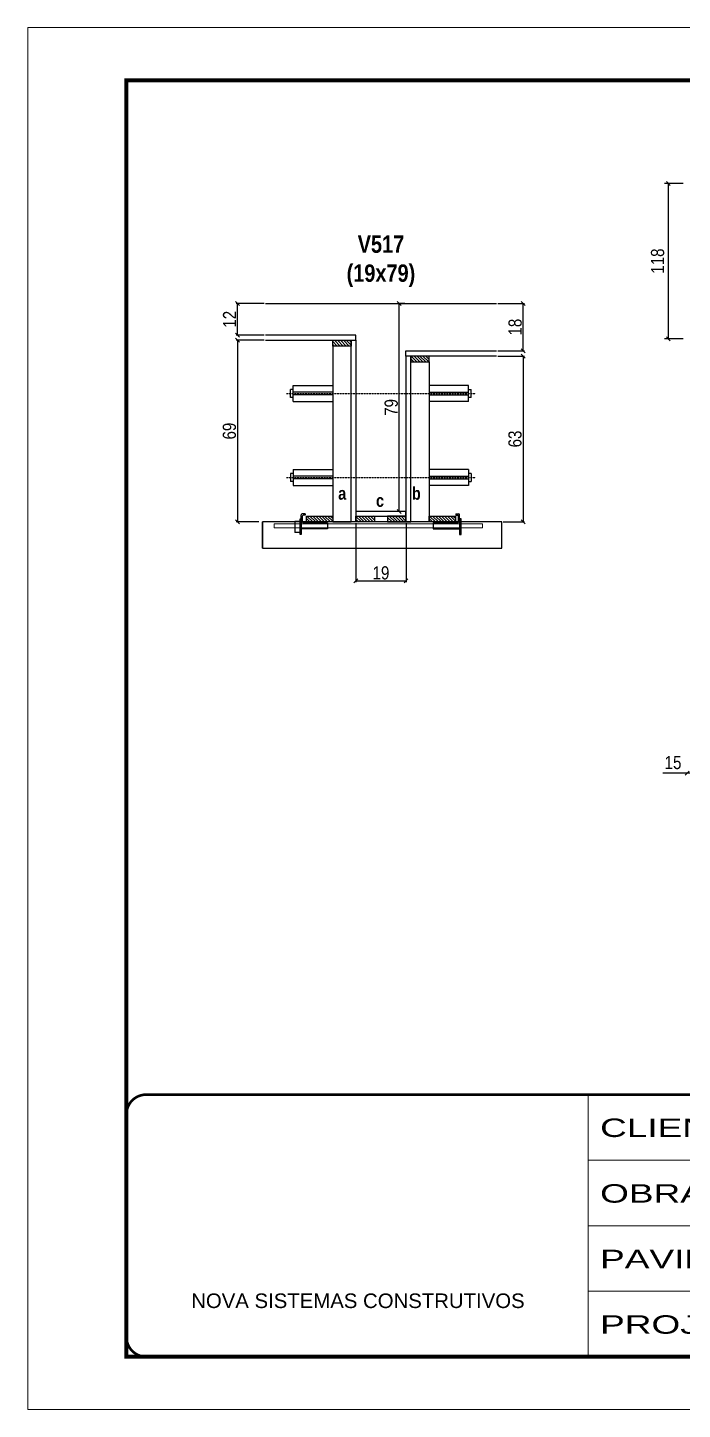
# Model space of a CAD drawing. Extents: x 13154 to 22413, y 1253 to 30260.
# Drawn here: x 14753 to 15250, y 23076 to 24126 of the extents above; entities that cross this region are included whole.
import ezdxf

# ---------------------------------------------------------------- set-up
doc = ezdxf.new("R2010")
doc.units = 0
for name, pattern in [('CONTINUO', [0]), ('DASHED', [0.75, 0.5, -0.25]), ('HIDDEN', [0.375, 0.25, -0.125])]:
    doc.linetypes.add(name, pattern=pattern)
for name, color, linetype in [('barrote', 251, 'Continuous'), ('COTA', 241, 'Continuous'), ('detalhes', 4, 'Continuous'), ('NOMENCLATURA', 7, 'Continuous'), ('Painéis', 200, 'Continuous'), ('presilha', 1, 'Continuous'), ('SARR_2.2x10', 60, 'Continuous'), ('SARR_2.2x7', 40, 'Continuous'), ('SARR_3.5x7', 81, 'Continuous'), ('TENSOR', 3, 'Continuous')]:
    doc.layers.add(name, color=color, linetype=linetype)
for name, color, linetype, lineweight in [('CONCRETO', 251, 'Continuous', 25), ('Folhas', 255, 'Continuous', 9), ('SARRAFO DE PRESSAO', 251, 'DASHED', 9), ('SCO-___-LAJ', 2, 'Continuous', 0)]:
    doc.layers.add(name, color=color, linetype=linetype, lineweight=lineweight)
doc.styles.add('ARIAL', font='arial.ttf')
doc.styles.add('COTA TECNICA', font='techl___.ttf', dxfattribs={"height": 10})
doc.styles.add('COTA TECNICA 2X', font='techl___.ttf', dxfattribs={"height": 10})
doc.styles.add('TECNICA', font='techb___.ttf', dxfattribs={"height": 10})
doc.styles.add('Tecnologia', font='')
doc.styles.get('Tecnologia').set_extended_font_data('Forgotten Futurist')
doc.dimstyles.new('PAINEL', dxfattribs={"dimtxt": 10, "dimasz": 3, "dimexe": 3, "dimexo": 3, "dimgap": 3, "dimtad": 1, "dimdec": 1, "dimzin": 12, "dimdsep": 46, "dimtxsty": 'COTA TECNICA', "dimblk1": 'OBLIQUE', "dimblk2": 'OBLIQUE', "dimsah": 1, "dimcen": 0.9, "dimclrd": 4, "dimclre": 4, "dimclrt": 240, "dimadec": 1, "dimazin": 3, "dimtfac": 1, "dimtdec": 1, "dimtmove": 0, "dimatfit": 3, "dimfxl": 1, "dimtolj": 1, "dimtzin": 12, "dimarcsym": 0})
doc.dimstyles.new('SECAO', dxfattribs={"dimscale": 0.333333, "dimtxt": 5, "dimasz": 9, "dimexe": 3, "dimexo": 3, "dimgap": 3, "dimtad": 1, "dimdec": 1, "dimlfac": 0.5, "dimzin": 12, "dimdsep": 46, "dimtxsty": 'COTA TECNICA 2X', "dimblk1": 'OBLIQUE', "dimblk2": 'OBLIQUE', "dimsah": 1, "dimcen": 0.9, "dimclrd": 4, "dimclre": 4, "dimclrt": 240, "dimadec": 1, "dimazin": 3, "dimtfac": 1, "dimtdec": 1, "dimtmove": 0, "dimatfit": 3, "dimfxl": 1, "dimtolj": 1, "dimtzin": 12, "dimarcsym": 0})

# ---------------------------------------------------------------- blocks, each defined once
blk = doc.blocks.new('9999999999')
at = {"color": 30, "linetype": 'CONTINUO'}
for p, q in [((98564.6, 34230.2), (98564.6, 34429.4)), ((98564.6, 34379.6), (99584, 34379.6)), ((98564.6, 34329.8), (99488, 34329.8)), ((98564.6, 34280), (99488, 34280))]:
    blk.add_line(p, q, dxfattribs=at)
at = {"color": 30, "linetype": 'CONTINUO', "const_width": 2}
blk.add_lwpolyline([(99584, 34230.2), (99584, 34414.4, 0.414214), (99569, 34429.4), (98229, 34429.4, 0.414214), (98214, 34414.4), (98214, 34245.2, 0.414214), (98229, 34230.2), (99584, 34230.2)], format="xyb", dxfattribs=at)
at = {"layer": 'Folhas'}
blk.add_lwpolyline([(98139, 34190.2), (99624, 34190.2), (99624, 35240.2), (98139, 35240.2)], close=True, dxfattribs=at)
at = {"layer": 'Folhas', "color": 30, "const_width": 3}
blk.add_lwpolyline([(98214, 34230.2), (99584, 34230.2), (99584, 35200.2), (98214, 35200.2)], close=True, dxfattribs=at)
at = {"color": 7, "linetype": 'Continuous', "ltscale": 5, "style": 'ARIAL'}
blk.add_text('NOVA SISTEMAS CONSTRUTIVOS', height=11.059, dxfattribs=at).set_placement((98263.2, 34267.2))
at = {"layer": 'Folhas', "color": 7, "style": 'Tecnologia', "width": 1.5}
for s, p in [('CLIENTE:', (98573.7, 34397.2)), ('OBRA:', (98573.7, 34347.3)), ('PAVIMENTO:', (98573.7, 34297.5)), ('PROJETO:', (98573.7, 34247.7))]:
    blk.add_text(s, height=14, dxfattribs=at).set_placement(p)
blk = doc.blocks.new('PRESILHA METÁLICA 1')
at = {"layer": 'presilha'}
for p, q in [((7.5, 10.6), (7.5, 19.9)), ((12, 21), (8.6, 21)), ((9, 11.6), (9, 18.9)), ((12, 19.5), (9.6, 19.5)), ((12, 21), (12, 19.5)), ((0, 13), (6, 13)), ((0, 13), (0, 0)), ((6, 0), (0, 0)), ((6, 15.5), (7.5, 15.5)), ((6, -2.5), (6, 15.5)), ((6, 13), (6, 0)), ((7.5, 15.5), (7.5, -2.5)), ((37.5, 4.1), (7.5, 4.1)), ((37.5, 11), (9.6, 11)), ((37.5, 11), (37.5, 4.1)), ((7.5, -2.5), (6, -2.5))]:
    blk.add_line(p, q, dxfattribs=at)
for centre, radius, start, end in [((8.6, 19.9), 1.14, 90, 180), ((9.6, 18.9), 0.57, 90, 180), ((9.6, 11.6), 0.57, 180, 270)]:
    blk.add_arc(centre, radius, start, end, dxfattribs=at)
blk = doc.blocks.new('PRESILHA METÁLICA 2')
at = {"layer": 'presilha'}
for p, q in [((-5.2, 23.5), (-5.2, 22)), ((-5.2, 23.5), (-1.9, 23.5)), ((-5.2, 22), (-2.8, 22)), ((-2.2, 14.1), (-2.2, 21.4)), ((0.8, 18), (-0.8, 18)), ((-0.8, 18), (-0.8, 0)), ((-0.8, 14.6), (-0.8, 22.4)), ((0.8, 0), (0.8, 18)), ((-30.8, 13.5), (-30.8, 6.6)), ((-30.8, 13.5), (-2.8, 13.5)), ((-30.8, 6.6), (-0.8, 6.6)), ((-0.8, 0), (0.8, 0))]:
    blk.add_line(p, q, dxfattribs=at)
for centre, radius, start, end in [((-2.8, 21.4), 0.57, 0, 90), ((-1.9, 22.4), 1.14, 0, 90), ((-2.8, 14.1), 0.57, 270, 0)]:
    blk.add_arc(centre, radius, start, end, dxfattribs=at)
blk = doc.blocks.new('_Oblique')
at = {"color": 0, "linetype": 'ByBlock', "lineweight": -2}
blk.add_line((-0.5, -0.5), (0.5, 0.5), dxfattribs=at)
blk = doc.blocks.new('*D516')
at = {"layer": 'COTA', "color": 4, "lineweight": -2, "transparency": 16777216}
for p, q in [((15109.9, 23876.7), (15130.2, 23876.7)), ((15129.2, 23876.7), (15129.2, 23750.7)), ((15114, 23750.7), (15130.2, 23750.7))]:
    blk.add_line(p, q, dxfattribs=at)
at = {"layer": 'Defpoints', "color": 0, "transparency": 16777216}
for p in [(15108.9, 23876.7), (15113, 23750.7), (15129.2, 23750.7)]:
    blk.add_point(p, dxfattribs=at)
at = {"layer": 'COTA', "color": 4, "lineweight": -2, "transparency": 16777216, "xscale": 3, "yscale": 3, "zscale": 3}
for p, rotation in [((15129.2, 23876.7), 90), ((15129.2, 23750.7), 270)]:
    blk.add_blockref('_Oblique', p, dxfattribs=dict(at, rotation=rotation))
at = {"layer": 'COTA', "color": 240, "transparency": 16777216, "insert": (15123, 23813.7), "char_height": 10, "attachment_point": 5, "rotation": 90, "style": 'COTA TECNICA 2X'}
blk.add_mtext('\\A1;63', dxfattribs=at)
blk = doc.blocks.new('*D517')
at = {"layer": 'COTA', "color": 4, "lineweight": -2, "transparency": 16777216}
for p, q in [((15109.9, 23916.7), (15130.2, 23916.7)), ((15129.2, 23880.7), (15129.2, 23916.7)), ((15109.9, 23880.7), (15130.2, 23880.7))]:
    blk.add_line(p, q, dxfattribs=at)
at = {"layer": 'Defpoints', "color": 0, "transparency": 16777216}
for p in [(15108.9, 23916.7), (15129.2, 23916.7), (15108.9, 23880.7)]:
    blk.add_point(p, dxfattribs=at)
at = {"layer": 'COTA', "color": 4, "lineweight": -2, "transparency": 16777216, "xscale": 3, "yscale": 3, "zscale": 3}
for p, rotation in [((15129.2, 23916.7), 90), ((15129.2, 23880.7), 270)]:
    blk.add_blockref('_Oblique', p, dxfattribs=dict(at, rotation=rotation))
at = {"layer": 'COTA', "color": 240, "transparency": 16777216, "insert": (15123.1, 23898.7), "char_height": 10, "attachment_point": 5, "rotation": 90, "style": 'COTA TECNICA 2X'}
blk.add_mtext('\\A1;18', dxfattribs=at)
blk = doc.blocks.new('*D518')
at = {"layer": 'COTA', "color": 4, "lineweight": -2, "transparency": 16777216}
for p, q in [((14932.5, 23888.7), (14911.2, 23888.7)), ((14912.2, 23888.7), (14912.2, 23750.7)), ((14928.4, 23750.7), (14911.2, 23750.7))]:
    blk.add_line(p, q, dxfattribs=at)
at = {"layer": 'Defpoints', "color": 0, "transparency": 16777216}
for p in [(14933.5, 23888.7), (14912.2, 23750.7), (14929.4, 23750.7)]:
    blk.add_point(p, dxfattribs=at)
at = {"layer": 'COTA', "color": 4, "lineweight": -2, "transparency": 16777216, "xscale": 3, "yscale": 3, "zscale": 3}
for p, rotation in [((14912.2, 23888.7), 90), ((14912.2, 23750.7), 270)]:
    blk.add_blockref('_Oblique', p, dxfattribs=dict(at, rotation=rotation))
at = {"layer": 'COTA', "color": 240, "transparency": 16777216, "insert": (14906.1, 23819.7), "char_height": 10, "attachment_point": 5, "rotation": 90, "style": 'COTA TECNICA 2X'}
blk.add_mtext('\\A1;69', dxfattribs=at)
blk = doc.blocks.new('*D520')
at = {"layer": 'COTA', "color": 4, "lineweight": -2, "transparency": 16777216}
for p, q in [((15039.2, 23916.7), (15034.1, 23916.7)), ((15035.1, 23758.7), (15035.1, 23916.7)), ((15039.2, 23758.7), (15034.1, 23758.7))]:
    blk.add_line(p, q, dxfattribs=at)
at = {"layer": 'Defpoints', "color": 0, "transparency": 16777216}
for p in [(15035.1, 23916.7), (15040.2, 23916.7), (15040.2, 23758.7)]:
    blk.add_point(p, dxfattribs=at)
at = {"layer": 'COTA', "color": 4, "lineweight": -2, "transparency": 16777216, "xscale": 3, "yscale": 3, "zscale": 3}
for p, rotation in [((15035.1, 23916.7), 90), ((15035.1, 23758.7), 270)]:
    blk.add_blockref('_Oblique', p, dxfattribs=dict(at, rotation=rotation))
at = {"layer": 'COTA', "color": 240, "transparency": 16777216, "insert": (15029, 23837.7), "char_height": 10, "attachment_point": 5, "rotation": 90, "style": 'COTA TECNICA 2X'}
blk.add_mtext('\\A1;79', dxfattribs=at)
blk = doc.blocks.new('*D521')
at = {"layer": 'COTA', "color": 4, "lineweight": -2, "transparency": 16777216}
for p, q in [((14932.5, 23916.7), (14911.2, 23916.7)), ((14912.2, 23892.7), (14912.2, 23916.7)), ((14932.5, 23892.7), (14911.2, 23892.7))]:
    blk.add_line(p, q, dxfattribs=at)
at = {"layer": 'Defpoints', "color": 0, "transparency": 16777216}
for p in [(14912.2, 23916.7), (14933.5, 23916.7), (14933.5, 23892.7)]:
    blk.add_point(p, dxfattribs=at)
at = {"layer": 'COTA', "color": 4, "lineweight": -2, "transparency": 16777216, "xscale": 3, "yscale": 3, "zscale": 3}
for p, rotation in [((14912.2, 23916.7), 90), ((14912.2, 23892.7), 270)]:
    blk.add_blockref('_Oblique', p, dxfattribs=dict(at, rotation=rotation))
at = {"layer": 'COTA', "color": 240, "transparency": 16777216, "insert": (14906.2, 23904.7), "char_height": 10, "attachment_point": 5, "rotation": 90, "style": 'COTA TECNICA 2X'}
blk.add_mtext('\\A1;12', dxfattribs=at)
blk = doc.blocks.new('*D522')
at = {"layer": 'COTA', "color": 4, "lineweight": -2, "transparency": 16777216}
for p, q in [((15002.2, 23749.7), (15002.2, 23704.9)), ((15040.2, 23749.7), (15040.2, 23704.9)), ((15002.2, 23705.9), (15040.2, 23705.9))]:
    blk.add_line(p, q, dxfattribs=at)
at = {"layer": 'Defpoints', "color": 0, "transparency": 16777216}
for p in [(15002.2, 23750.7), (15040.2, 23750.7), (15040.2, 23705.9)]:
    blk.add_point(p, dxfattribs=at)
at = {"layer": 'COTA', "color": 4, "lineweight": -2, "transparency": 16777216, "xscale": 3, "yscale": 3, "zscale": 3, "rotation": 180}
blk.add_blockref('_Oblique', (15002.2, 23705.9), dxfattribs=at)
at = {"layer": 'COTA', "color": 4, "lineweight": -2, "transparency": 16777216, "xscale": 3, "yscale": 3, "zscale": 3}
blk.add_blockref('_Oblique', (15040.2, 23705.9), dxfattribs=at)
at = {"layer": 'COTA', "color": 240, "transparency": 16777216, "insert": (15021.2, 23711.9), "char_height": 10, "attachment_point": 5, "style": 'COTA TECNICA 2X'}
blk.add_mtext('\\A1;19', dxfattribs=at)
blk = doc.blocks.new('*D528')
at = {"layer": 'COTA', "color": 4, "lineweight": -2, "transparency": 16777216}
for p, q in [((15250.7, 24007.9), (15236.4, 24007.9)), ((15239.4, 24007.9), (15239.4, 23889.9)), ((15250.7, 23889.9), (15236.4, 23889.9))]:
    blk.add_line(p, q, dxfattribs=at)
at = {"layer": 'Defpoints', "color": 0, "transparency": 16777216}
for p in [(15253.7, 24007.9), (15239.4, 23889.9), (15253.7, 23889.9)]:
    blk.add_point(p, dxfattribs=at)
at = {"layer": 'COTA', "color": 4, "lineweight": -2, "transparency": 16777216, "xscale": 3, "yscale": 3, "zscale": 3}
for p, rotation in [((15239.4, 24007.9), 90), ((15239.4, 23889.9), 270)]:
    blk.add_blockref('_Oblique', p, dxfattribs=dict(at, rotation=rotation))
at = {"layer": 'COTA', "color": 240, "transparency": 16777216, "insert": (15231.3, 23948.9), "char_height": 10, "attachment_point": 5, "rotation": 90, "style": 'COTA TECNICA'}
blk.add_mtext('\\A1;118', dxfattribs=at)
blk = doc.blocks.new('*D537')
at = {"layer": 'COTA', "color": 4, "lineweight": -2, "transparency": 16777216}
for p, q in [((15253.7, 23559.7), (15235.3, 23559.7)), ((15268.7, 23559.7), (15253.7, 23559.7))]:
    blk.add_line(p, q, dxfattribs=at)
at = {"layer": 'Defpoints', "color": 0, "transparency": 16777216}
for p in [(15253.7, 23559.7), (15253.7, 23559.7), (15268.7, 23559.7)]:
    blk.add_point(p, dxfattribs=at)
at = {"layer": 'COTA', "color": 4, "lineweight": -2, "transparency": 16777216, "xscale": 3, "yscale": 3, "zscale": 3, "rotation": 180}
blk.add_blockref('_Oblique', (15253.7, 23559.7), dxfattribs=at)
at = {"layer": 'COTA', "color": 4, "lineweight": -2, "transparency": 16777216, "xscale": 3, "yscale": 3, "zscale": 3}
blk.add_blockref('_Oblique', (15268.7, 23559.7), dxfattribs=at)
at = {"layer": 'COTA', "color": 240, "transparency": 16777216, "insert": (15243, 23567.8), "char_height": 10, "attachment_point": 5, "style": 'COTA TECNICA'}
blk.add_mtext('\\A1;15', dxfattribs=at)

msp = doc.modelspace()

# ---------------------------------------------------------------- hatches: boundary and pattern name
at = {"layer": 'SARR_2.2x10'}
h = msp.add_hatch(dxfattribs=at)
h.set_pattern_fill('ANSI31', color=256, scale=0.5, angle=90)
h.set_pattern_definition([(135, (48158.1057, -99761.4912), (-1.122532015, -1.122532015), [])])
h.paths.add_polyline_path([(14964.57, 23755.08), (14964.57, 23750.68), (14984.57, 23750.68), (14984.57, 23755.08)])
h = msp.add_hatch(dxfattribs=at)
h.set_pattern_fill('ANSI31', color=256, scale=0.5, angle=90)
h.set_pattern_definition([(135, (48251.3057, -99761.4912), (-1.122532015, -1.122532015), [])])
h.paths.add_polyline_path([(15057.77, 23755.08), (15057.77, 23750.68), (15077.77, 23750.68), (15077.77, 23755.08)])
at = {"layer": 'SARR_2.2x7'}
h = msp.add_hatch(dxfattribs=at)
h.set_pattern_fill('ANSI31', color=256, scale=0.5, angle=90)
h.set_pattern_definition([(135, (48152.1057, -99627.8912), (-1.122532015, -1.122532015), [])])
h.paths.add_polyline_path([(14998.57, 23888.68), (14998.57, 23884.28), (14984.57, 23884.28), (14984.57, 23888.68)])
h = msp.add_hatch(dxfattribs=at)
h.set_pattern_fill('ANSI31', color=256, scale=0.5, angle=90)
h.set_pattern_definition([(135, (48172.1057, -99639.8912), (-1.122532015, -1.122532015), [])])
h.paths.add_polyline_path([(15043.77, 23876.68), (15043.77, 23872.28), (15057.77, 23872.28), (15057.77, 23876.68)])
h = msp.add_hatch(dxfattribs=at)
h.set_pattern_fill('ANSI31', color=256, scale=0.5, angle=90)
h.set_pattern_definition([(135, (48237.7057, -99761.4912), (-1.122532015, -1.122532015), [])])
h.paths.add_polyline_path([(15016.17, 23750.68), (15016.17, 23755.08), (15002.17, 23755.08), (15002.17, 23750.68)])
h = msp.add_hatch(dxfattribs=at)
h.set_pattern_fill('ANSI31', color=256, scale=0.5, angle=90)
h.set_pattern_definition([(135, (48175.7057, -99761.4912), (-1.122532015, -1.122532015), [])])
h.paths.add_polyline_path([(15026.17, 23750.68), (15026.17, 23755.08), (15040.17, 23755.08), (15040.17, 23750.68)])

# ---------------------------------------------------------------- linework, layer by layer
at = {"ltscale": 3}
for p, q in [((14952.57, 23845.27), (14952.57, 23851.27)), ((14954.57, 23851.27), (14952.57, 23851.27)), ((14954.57, 23842.27), (14954.57, 23854.27)), ((14954.57, 23854.27), (14984.57, 23854.27)), ((14984.57, 23849.27), (14954.57, 23849.27)), ((14984.57, 23847.27), (14954.57, 23847.27)), ((15087.77, 23854.27), (15057.77, 23854.27)), ((15057.77, 23849.27), (15087.77, 23849.27)), ((15057.77, 23847.27), (15087.77, 23847.27)), ((15087.77, 23842.27), (15087.77, 23854.27)), ((15087.77, 23851.27), (15089.77, 23851.27)), ((15089.77, 23845.27), (15089.77, 23851.27)), ((14954.57, 23845.27), (14952.57, 23845.27)), ((14954.57, 23842.27), (14984.57, 23842.27)), ((15087.77, 23842.27), (15057.77, 23842.27)), ((15089.77, 23845.27), (15087.77, 23845.27)), ((14952.57, 23787.46), (14952.57, 23781.46)), ((14954.57, 23787.46), (14952.57, 23787.46)), ((14954.57, 23790.46), (14954.57, 23778.46)), ((14954.57, 23790.46), (14984.57, 23790.46)), ((14984.57, 23785.46), (14954.57, 23785.46)), ((14984.57, 23783.46), (14954.57, 23783.46)), ((15087.77, 23790.46), (15057.77, 23790.46)), ((15057.77, 23785.46), (15087.77, 23785.46)), ((15057.77, 23783.46), (15087.77, 23783.46)), ((15087.77, 23790.46), (15087.77, 23778.46)), ((15089.77, 23787.46), (15087.77, 23787.46)), ((15089.77, 23787.46), (15089.77, 23781.46)), ((14954.57, 23781.46), (14952.57, 23781.46)), ((14954.57, 23778.46), (14984.57, 23778.46)), ((15087.77, 23778.46), (15057.77, 23778.46)), ((15087.77, 23781.46), (15089.77, 23781.46))]:
    msp.add_line(p, q, dxfattribs=at)
at = {"layer": 'barrote'}
msp.add_lwpolyline([(14931.11, 23730.68), (15113.03, 23730.68), (15113.03, 23750.68), (14931.11, 23750.68)], close=True, dxfattribs=at)
at = {"layer": 'CONCRETO', "linetype": 'Continuous'}
msp.add_line((14933.47, 23916.68), (15108.87, 23916.68), dxfattribs=at)
at = {"layer": 'detalhes', "color": 250}
msp.add_line((14931.11, 23730.68), (14931.11, 23750.68), dxfattribs=at)
at = {"layer": 'Painéis', "linetype": 'Continuous', "elevation": 0}
for points in [[(14933.47, 23888.68), (15002.17, 23888.68), (15002.17, 23892.68), (14933.47, 23892.68)], [(15108.87, 23876.68), (15040.17, 23876.68), (15040.17, 23880.68), (15108.87, 23880.68)]]:
    msp.add_lwpolyline(points, dxfattribs=at)
at = {"layer": 'Painéis', "linetype": 'Continuous'}
for points in [[(14998.57, 23750.68), (14998.57, 23888.68), (15002.17, 23888.68), (15002.17, 23750.68)], [(15043.77, 23750.68), (15043.77, 23876.68), (15040.17, 23876.68), (15040.17, 23750.68)], [(15040.17, 23758.68), (15002.17, 23758.68), (15002.17, 23755.08), (15040.17, 23755.08)]]:
    msp.add_lwpolyline(points, close=True, dxfattribs=at)
at = {"layer": 'SARR_2.2x10'}
for points in [[(14964.57, 23755.08), (14984.57, 23755.08), (14984.57, 23750.68), (14964.57, 23750.68)], [(15057.77, 23755.08), (15077.77, 23755.08), (15077.77, 23750.68), (15057.77, 23750.68)]]:
    msp.add_lwpolyline(points, close=True, dxfattribs=at)
at = {"layer": 'SARR_2.2x7', "elevation": 0}
for points in [[(14984.57, 23888.68), (14998.57, 23888.68), (14998.57, 23884.28), (14984.57, 23884.28)], [(15057.77, 23876.68), (15043.77, 23876.68), (15043.77, 23872.28), (15057.77, 23872.28)]]:
    msp.add_lwpolyline(points, close=True, dxfattribs=at)
at = {"layer": 'SARR_2.2x7'}
for points in [[(15002.17, 23755.08), (15016.17, 23755.08), (15016.17, 23750.68), (15002.17, 23750.68)], [(15040.17, 23755.08), (15026.17, 23755.08), (15026.17, 23750.68), (15040.17, 23750.68)]]:
    msp.add_lwpolyline(points, close=True, dxfattribs=at)
at = {"layer": 'SARR_3.5x7'}
for points in [[(14998.57, 23884.28), (14984.57, 23884.28), (14984.57, 23750.68), (14998.57, 23750.68)], [(15043.77, 23872.28), (15057.77, 23872.28), (15057.77, 23750.68), (15043.77, 23750.68)]]:
    msp.add_lwpolyline(points, close=True, dxfattribs=at)
at = {"layer": 'SCO-___-LAJ', "color": 1}
msp.add_lwpolyline([(14940.11, 23749.35), (15098.38, 23749.35), (15098.38, 23746.15), (14940.11, 23746.15)], close=True, dxfattribs=at)
at = {"layer": 'TENSOR', "linetype": 'HIDDEN', "ltscale": 0.5}
for p, q in [((14949.57, 23848.27), (15093.07, 23848.27)), ((14949.57, 23784.46), (15093.07, 23784.46))]:
    msp.add_line(p, q, dxfattribs=at)

# ---------------------------------------------------------------- block references
at = {"layer": 'presilha', "xscale": 0.6666666666666666, "yscale": 0.6666666666666666, "zscale": 0.6666666666666666}
for name, p in [('PRESILHA METÁLICA 1', (14955.7, 23742.71)), ('PRESILHA METÁLICA 2', (15081.45, 23741.05))]:
    msp.add_blockref(name, p, dxfattribs=at)
at = {"layer": 'SARRAFO DE PRESSAO', "color": 6, "linetype": 'ByBlock'}
msp.add_blockref('9999999999', (-83386.1, -11113.91), dxfattribs=at)

# ---------------------------------------------------------------- texts
at = {"layer": 'detalhes', "style": 'TECNICA'}
for s, p in [('a', (14988.69, 23767.57)), ('b', (15044.67, 23767.56)), ('c', (15017.41, 23762.15))]:
    msp.add_text(s, height=9.6, dxfattribs=at).set_placement(p)
at = {"layer": 'NOMENCLATURA', "insert": (15021.17, 23968.37), "char_height": 13.2, "attachment_point": 2, "style": 'TECNICA'}
msp.add_mtext_dynamic_manual_height_columns('V517\\P(19x79)', width=300.2766, gutter_width=1, heights=[0], dxfattribs=at)

# ---------------------------------------------------------------- dimensions: what is measured, and where the dimension line sits
at = {"layer": 'COTA'}
for base, p1, p2, dimstyle, picture, middle in [((15239.41, 23889.88), (15253.72, 24007.88), (15253.72, 23889.88), 'PAINEL', '*D528', (15231.31, 23948.88)), ((14912.25, 23916.68), (14933.47, 23892.68), (14933.47, 23916.68), 'SECAO', '*D521', (14906.19, 23904.68)), ((15035.09, 23916.68), (15040.17, 23758.68), (15040.17, 23916.68), 'SECAO', '*D520', (15028.99, 23837.68)), ((15129.21, 23916.68), (15108.87, 23880.68), (15108.87, 23916.68), 'SECAO', '*D517', (15123.12, 23898.68)), ((14912.25, 23750.68, 0), (14933.47, 23888.68), (14929.35, 23750.68, 0), 'SECAO', '*D518', (14906.12, 23819.68, 0)), ((15129.21, 23750.68, 0), (15108.87, 23876.68), (15112.98, 23750.68, 0), 'SECAO', '*D516', (15122.99, 23813.68, 0))]:
    dim = msp.add_linear_dim(base=base, p1=p1, p2=p2, angle=90, dimstyle=dimstyle, dxfattribs=at)
    dim.commit()
    dim.dimension.update_dxf_attribs({"geometry": picture, "text_midpoint": middle})
for base, p1, p2, dimstyle, picture, middle in [((15040.17, 23705.85), (15002.17, 23750.68), (15040.17, 23750.68), 'SECAO', '*D522', (15021.17, 23711.94)), ((15253.72, 23559.72), (15268.72, 23559.72), (15253.72, 23559.72), 'PAINEL', '*D537', (15243.04, 23567.83))]:
    dim = msp.add_linear_dim(base=base, p1=p1, p2=p2, dimstyle=dimstyle, dxfattribs=at)
    dim.commit()
    dim.dimension.update_dxf_attribs({"geometry": picture, "text_midpoint": middle})

doc.saveas('drawing.dxf')
